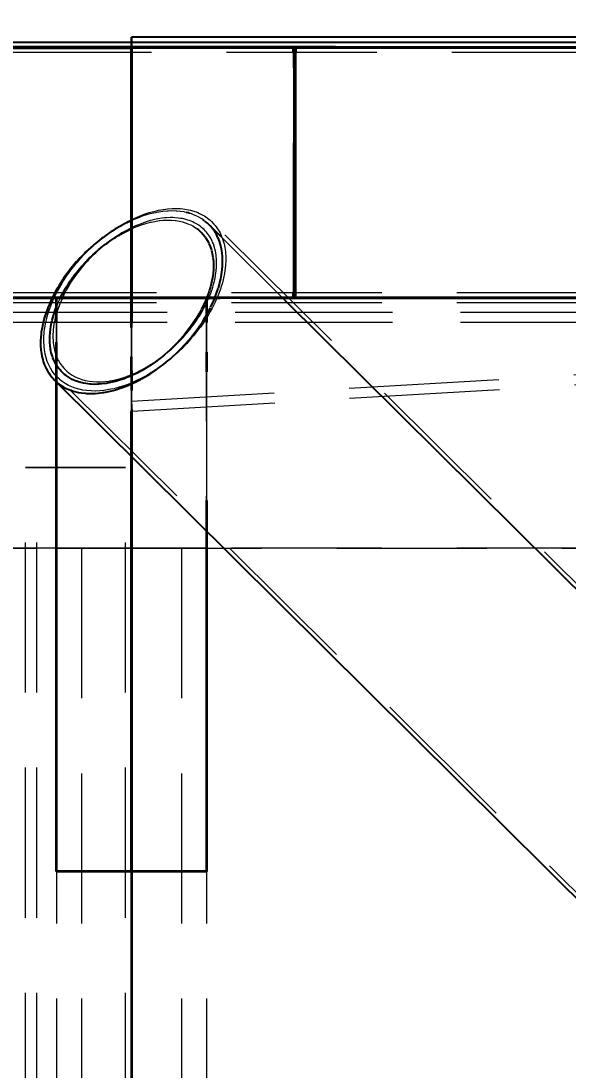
# Model space of a CAD drawing. Header units: millimetres. Extents: x -86814 to -77113, y 29520 to 42516.
# Drawn here: x -81710 to -81164, y 33828 to 34876 of the extents above; entities that cross this region are included whole.
import ezdxf

# ---------------------------------------------------------------- set-up
doc = ezdxf.new("R2010")
doc.units = ezdxf.units.MM
doc.linetypes.add('HIDDEN_50', pattern=[225, 150, -75])
for name, color, linetype, lineweight in [('DIMENSIONS', 3, 'Continuous', 18), ('PLATE_HIDDEN', 8, 'HIDDEN_50', 18), ('PLATE_VISIBLE', 7, 'Continuous', 35), ('PROFILE_HIDDEN', 9, 'HIDDEN_50', 18), ('PROFILE_VISIBLE', 4, 'Continuous', 25)]:
    doc.layers.add(name, color=color, linetype=linetype, lineweight=lineweight)
doc.styles.add('OpenSansCondensed-Light', font='OpenSansCondensed-Light.ttf')
doc.dimstyles.new('DIM_1_50', dxfattribs={"dimscale": 50, "dimtxt": 2.5, "dimasz": 2.5, "dimexe": 1.5, "dimexo": 1.5, "dimgap": 1, "dimtad": 1, "dimdec": 0, "dimzin": 12, "dimdsep": 46, "dimtxsty": 'OpenSansCondensed-Light', "dimtsz": 0.00125, "dimcen": 2.5, "dimclrd": 3, "dimclre": 3, "dimclrt": 3, "dimazin": 3, "dimtfac": 0.5, "dimtmove": 2, "dimatfit": 3})

msp = doc.modelspace()

# ---------------------------------------------------------------- linework, layer by layer
at = {"layer": 'PLATE_HIDDEN'}
for p, q in [((-81600, 34850.8), (-83196, 34850.5)), ((-83195, 34850.5), (-81600, 34850.8)), ((-81600, 34026.3), (-81600, 34848.8)), ((-81600, 34845.3), (-81600, 31505)), ((-81600, 34845.3), (-81600, 31505)), ((-81600, 31505), (-81600, 34845.3)), ((-81600, 34845.3), (-81600, 31505)), ((-81600, 34495.8), (-81600, 34845.1)), ((-81600, 34495.8), (-81600, 34845.1)), ((-81600, 34495.8), (-81600, 34845.1)), ((-81600, 34579.8), (-81600, 34844.7)), ((-81600, 34844.7), (-81600, 34349.3)), ((-81600, 34844.7), (-81600, 34349.3)), ((-81600, 34349.3), (-81600, 34844.7)), ((-81600, 34349.3), (-81600, 34844.7)), ((-81600, 34349.3), (-81600, 34844.7)), ((-81600, 34844.7), (-81600, 34349.3)), ((-81600, 34844.6), (-81600, 34599.6)), ((-81600, 34599.6), (-81600, 34844.6)), ((-81600, 34844.6), (-81600, 34599.6)), ((-81600, 34844.6), (-81600, 34599.6)), ((-81600, 34843.9), (-81600, 34526.8)), ((-81438.3, 34844.6), (-81438.3, 34599.6)), ((-81438.3, 34844.6), (-81438.3, 34604.6)), ((-81438.3, 34604.6), (-81438.3, 34844.6)), ((-81438.3, 34844.6), (-81438.3, 34604.6)), ((-81436.3, 34844.6), (-81436.3, 34599.6)), ((-81399.6, 34850), (-79990, 34850)), ((-80003.9, 34850), (-81396.1, 34850)), ((-81395, 34850), (-79990, 34850)), ((-81395, 34850), (-80005, 34850)), ((-81395, 34850), (-80005, 34850)), ((-81395, 34850), (-80005, 34850)), ((-80005, 34850), (-81305, 34849.7)), ((-81305, 34849.7), (-80005, 34850)), ((-81305, 34849.7), (-80005, 34850)), ((-81305, 34849.7), (-80005, 34850)), ((-80075, 34849.6), (-81285.3, 34849.6)), ((-81285, 34849.6), (-80005, 34849.6)), ((-81285, 34849.6), (-80005, 34849.6)), ((-80005, 34849.6), (-81285, 34849.6)), ((-80005, 34849.6), (-81285, 34849.6)), ((-80005, 34849.6), (-81285, 34849.6)), ((-80005, 34849.6), (-81283.5, 34849.6)), ((-81283, 34849.6), (-80005, 34849.6)), ((-81281.7, 34849.6), (-80075, 34849.6)), ((-80075, 34849.6), (-81281.7, 34849.6)), ((-81281.7, 34849.6), (-80005, 34849.6)), ((-81281.2, 34849.6), (-80005, 34849.6)), ((-80005, 34849.6), (-81281.2, 34849.6)), ((-81279.9, 34849.6), (-80005, 34849.6)), ((-81278.9, 34849.6), (-80075, 34849.6)), ((-80075, 34849.6), (-81277.7, 34849.6)), ((-81276, 34849.6), (-80075, 34849.6)), ((-81600, 34604.6), (-81600, 34674.6)), ((-81600, 34604.6), (-81600, 34674.6)), ((-81600, 34599.6), (-83201.9, 34599.6)), ((-81600, 34599.6), (-83195, 34599.6)), ((-83195, 34599.6), (-80000, 34599.6)), ((-83195, 34599.6), (-80000, 34599.6)), ((-83113.3, 34599.6), (-81600, 34599.6)), ((-80000, 34599.6), (-82615.9, 34599.6)), ((-80075, 34599.6), (-82572.7, 34599.6)), ((-82485.6, 34599.6), (-80075, 34599.6)), ((-80000, 34599.6), (-82151.5, 34599.6)), ((-80075, 34599.6), (-82108.3, 34599.6)), ((-82021.2, 34599.6), (-80075, 34599.6)), ((-81681, 34599.6), (-81631.4, 34599.6)), ((-81646.9, 34599.6), (-81676.9, 34599.6)), ((-81676.5, 34599.6), (-81626.6, 34599.6)), ((-80075, 34599.6), (-81675.4, 34599.6)), ((-81675.4, 34599.6), (-81674.6, 34599.6)), ((-81675, 34599.6), (-81675, 34026.3)), ((-81600, 34599.6), (-81675, 34599.6)), ((-81674.6, 34599.6), (-80075, 34599.6)), ((-81672.8, 34599.6), (-81473.2, 34599.6)), ((-81664.7, 34599.6), (-81624.9, 34599.6)), ((-81624.9, 34599.6), (-81664.7, 34599.6)), ((-81508.5, 34599.6), (-81658.3, 34599.6)), ((-81645, 34599.6), (-81625, 34599.6)), ((-81644.9, 34599.6), (-81624.9, 34599.6)), ((-81611.6, 34599.6), (-81482.9, 34599.6)), ((-81600, 34599.6), (-80000, 34599.6)), ((-80000, 34599.6), (-81600, 34599.6)), ((-81600, 34599.6), (-81438.3, 34599.6)), ((-81436.3, 34599.6), (-81600, 34599.6)), ((-81600, 34599.6), (-81600, 34026.3)), ((-81600, 34026.3), (-81600, 34599.6)), ((-81600, 34599.6), (-81600, 34026.3)), ((-81525, 34599.6), (-81600, 34599.6)), ((-81487.2, 34599.6), (-81597, 34599.6)), ((-81596.7, 34599.6), (-81486.9, 34599.6)), ((-81519.1, 34599.6), (-81595.2, 34599.6)), ((-81595, 34599.6), (-81545.1, 34599.6)), ((-81595, 34599.6), (-81545.2, 34599.6)), ((-81545.2, 34599.6), (-81595, 34599.6)), ((-81527.8, 34599.6), (-81470, 34599.6)), ((-81525, 34026.3), (-81525, 34599.6)), ((-81515.3, 34599.6), (-81465.4, 34599.6)), ((-81465.4, 34599.6), (-81515.3, 34599.6)), ((-81515.2, 34599.6), (-81465.4, 34599.6)), ((-81511.4, 34599.6), (-81491.5, 34599.6)), ((-81500.1, 34599.6), (-81509.6, 34599.6)), ((-81481.1, 34599.6), (-81490.6, 34599.6)), ((-81438.3, 34599.6), (-80000, 34599.6)), ((-80000, 34599.6), (-81436.3, 34599.6)), ((-79990, 34585), (-83195, 34585)), ((-80110, 34585), (-81600, 34495.8)), ((-80110, 34585), (-81600, 34495.8)), ((-80110, 34585), (-81600, 34495.8)), ((-81675, 34555.2), (-81675, 34574.9)), ((-81600, 34486), (-81600, 34574.9)), ((-81600, 34574.9), (-81600, 34486)), ((-81600, 34486), (-81600, 34574.9)), ((-81600, 34540.6), (-81600, 34570)), ((-81525, 34574.9), (-81525, 34545.3)), ((-81600, 34471.9), (-81600, 34521)), ((-81525, 34525.5), (-81525, 34397)), ((-81600, 34507), (-81600, 34487.1)), ((-83195, 34349.3), (-80000, 34349.3)), ((-80000, 34349.3), (-83195, 34349.3)), ((-81600, 34349.3), (-81600, 31505)), ((-81600, 31505), (-81600, 34349.3)), ((-80000, 34349.3), (-81600, 34349.3)), ((-81600, 31505), (-81600, 34349.3)), ((-81675, 34026.3), (-81600, 34026.3)), ((-81600, 34026.3), (-81525, 34026.3))]:
    msp.add_line(p, q, dxfattribs=at)
at = {"layer": 'PLATE_VISIBLE'}
for p, q in [((-83286.7, 34849.6), (-81675, 34849.6)), ((-83200, 34849.6), (-80000, 34849.6)), ((-80845, 34849.6), (-83200, 34849.6)), ((-81600, 34849.6), (-83200, 34849.6)), ((-80000, 34849.6), (-83200, 34849.6)), ((-81675, 34849.6), (-83113.3, 34849.6)), ((-81438.3, 34849.6), (-82615.9, 34849.6)), ((-80075, 34849.6), (-82572.7, 34849.6)), ((-82485.6, 34849.6), (-80075, 34849.6)), ((-81438.3, 34849.6), (-82151.5, 34849.6)), ((-80075, 34849.6), (-82108.3, 34849.6)), ((-82021.2, 34849.6), (-80075, 34849.6)), ((-81285, 34849.6), (-81925, 34849.6)), ((-81923.9, 34849.6), (-81276, 34849.6)), ((-81285.3, 34849.6), (-81922.8, 34849.6)), ((-81922, 34849.6), (-81283, 34849.6)), ((-81919.7, 34849.6), (-81675, 34849.6)), ((-81675, 34849.6), (-81918.8, 34849.6)), ((-81918.3, 34849.6), (-81278.9, 34849.6)), ((-81917.4, 34849.6), (-81279.9, 34849.6)), ((-81277.7, 34849.6), (-81916.4, 34849.6)), ((-81915, 34849.6), (-81285, 34849.6)), ((-81915, 34849.6), (-81285, 34849.6)), ((-81285, 34849.6), (-81915, 34849.6)), ((-81915, 34849.6), (-81600, 34849.6)), ((-81285, 34849.6), (-81915, 34849.6)), ((-81915, 34849.6), (-81600, 34849.6)), ((-81815, 34849.3), (-81600, 34849.3)), ((-81600, 34849.3), (-81815, 34849.3)), ((-81805, 34850), (-81395, 34850)), ((-81805, 34850), (-81600, 34850)), ((-81600, 34850), (-81805, 34850)), ((-81715, 34850.3), (-81600, 34850.3)), ((-81715, 34850.3), (-81600, 34850.3)), ((-81675, 34849.6), (-81281.2, 34849.6)), ((-81281.2, 34849.6), (-81675, 34849.6)), ((-81525, 34849.6), (-81675, 34849.6)), ((-81675, 34849.6), (-81525, 34849.6)), ((-81675, 34849.6), (-80000, 34849.6)), ((-80000, 34849.6), (-81675, 34849.6)), ((-81675, 34849.6), (-81525, 34849.6)), ((-81525, 34849.6), (-81675, 34849.6)), ((-81600, 34850.3), (-81600, 34845.3)), ((-81600, 34850.3), (-81600, 34845.3)), ((-81600, 34845.3), (-81600, 34850.3)), ((-81600, 34850.3), (-81600, 34845.3)), ((-81600, 34845.1), (-81600, 34850)), ((-81600, 34850), (-81395, 34850)), ((-81600, 34845.1), (-81600, 34850)), ((-81600, 34850), (-81395, 34850)), ((-81600, 34845.1), (-81600, 34850)), ((-81600, 34850), (-81395, 34850)), ((-81396.1, 34850), (-81600, 34850)), ((-81600, 34850), (-81544, 34850)), ((-81305, 34849.7), (-81600, 34849.6)), ((-81600, 34849.6), (-81305, 34849.7)), ((-81600, 34849.6), (-81305, 34849.7)), ((-81600, 34849.6), (-81305, 34849.7)), ((-81600, 34844.7), (-81600, 34849.6)), ((-81600, 34849.6), (-81600, 34844.7)), ((-81438.3, 34849.6), (-81600, 34849.6)), ((-81600, 34849.6), (-81600, 34844.6)), ((-81600, 34844.6), (-81600, 34849.6)), ((-81600, 34849.6), (-81436.3, 34849.6)), ((-81600, 34849.6), (-81600, 34844.6)), ((-81600, 34849.6), (-81600, 34844.7)), ((-81600, 34844.7), (-81600, 34849.6)), ((-81600, 34849.6), (-81600, 34844.6)), ((-81600, 34844.7), (-81600, 34849.6)), ((-81600, 34844.7), (-81600, 34849.6)), ((-81600, 34849.6), (-81600, 34844.7)), ((-81436.3, 34849.6), (-81600, 34849.6)), ((-81600, 34849.6), (-81600, 34599.6)), ((-81600, 34599.6), (-81600, 34849.6)), ((-81600, 34849.6), (-81600, 34848.8)), ((-81600, 34849.6), (-81438.3, 34849.6)), ((-81600, 34674.6), (-81600, 34849.6)), ((-81600, 34674.6), (-81600, 34849.6)), ((-81600, 34848.8), (-81600, 34843.9)), ((-81544, 34850), (-81399.6, 34850)), ((-81525, 34849.6), (-81281.7, 34849.6)), ((-81281.7, 34849.6), (-81525, 34849.6)), ((-81525, 34849.6), (-80075, 34849.6)), ((-80075, 34849.6), (-81525, 34849.6)), ((-81283.5, 34849.6), (-81438.3, 34849.6)), ((-81438.3, 34849.6), (-81438.3, 34844.6)), ((-80000, 34849.6), (-81438.3, 34849.6)), ((-81438.3, 34849.6), (-81438.3, 34844.6)), ((-81438.3, 34849.6), (-80000, 34849.6)), ((-81438.3, 34844.6), (-81438.3, 34849.6)), ((-80000, 34849.6), (-81438.3, 34849.6)), ((-81438.3, 34849.6), (-81438.3, 34844.6)), ((-81436.3, 34849.6), (-81436.3, 34844.6)), ((-81436.3, 34849.6), (-81281.7, 34849.6)), ((-81436.3, 34599.6), (-81436.3, 34849.6)), ((-80000, 34849.6), (-81436.3, 34849.6)), ((-83286.7, 34599.6), (-81644.9, 34599.6)), ((-83200, 34599.6), (-81645, 34599.6)), ((-81664.7, 34599.6), (-83113.3, 34599.6)), ((-82659.4, 34599.6), (-81676.5, 34599.6)), ((-82615.9, 34599.6), (-81672.8, 34599.6)), ((-81658.3, 34599.6), (-82572.3, 34599.6)), ((-82151.5, 34599.6), (-81681, 34599.6)), ((-82108.3, 34599.6), (-81664.7, 34599.6)), ((-81676.9, 34599.6), (-82021.2, 34599.6)), ((-81674.6, 34599.6), (-81675.4, 34599.6)), ((-81675.4, 34599.6), (-81511.4, 34599.6)), ((-81675, 34574.9), (-81675, 34599.6)), ((-81675, 34599.6), (-81600, 34599.6)), ((-80075, 34599.6), (-81674.6, 34599.6)), ((-81597, 34599.6), (-81646.9, 34599.6)), ((-81631.4, 34599.6), (-81611.6, 34599.6)), ((-81626.6, 34599.6), (-81596.7, 34599.6)), ((-81625, 34599.6), (-81600, 34599.6)), ((-81624.9, 34599.6), (-81595, 34599.6)), ((-81600, 34599.6), (-81624.9, 34599.6)), ((-81624.9, 34599.6), (-81600, 34599.6)), ((-81600, 34599.6), (-81600, 34604.6)), ((-81600, 34599.6), (-81600, 34604.6)), ((-81600, 34599.6), (-81527.8, 34599.6)), ((-81600, 34574.9), (-81600, 34599.6)), ((-81600, 34599.6), (-81600, 34574.9)), ((-81600, 34574.9), (-81600, 34599.6)), ((-81600, 34599.6), (-81525, 34599.6)), ((-81595.2, 34599.6), (-81600, 34599.6)), ((-81600, 34599.6), (-81595, 34599.6)), ((-81595, 34599.6), (-81600, 34599.6)), ((-81545.2, 34599.6), (-81515.3, 34599.6)), ((-81515.3, 34599.6), (-81545.2, 34599.6)), ((-81545.1, 34599.6), (-81515.2, 34599.6)), ((-81525, 34599.6), (-81525, 34574.9)), ((-81509.6, 34599.6), (-81519.1, 34599.6)), ((-80229.8, 34599.6), (-81508.5, 34599.6)), ((-81490.6, 34599.6), (-81500.1, 34599.6)), ((-81491.5, 34599.6), (-80075, 34599.6)), ((-80229.7, 34599.6), (-81487.2, 34599.6)), ((-81486.9, 34599.6), (-80229.7, 34599.6)), ((-81482.9, 34599.6), (-81438.3, 34599.6)), ((-81438.3, 34599.6), (-81481.1, 34599.6)), ((-81473.2, 34599.6), (-81438.3, 34599.6)), ((-81470, 34599.6), (-81436.3, 34599.6)), ((-81465.4, 34599.6), (-80219.5, 34599.6)), ((-81465.4, 34599.6), (-80219.5, 34599.6)), ((-80219.5, 34599.6), (-81465.4, 34599.6)), ((-81438.3, 34604.6), (-81438.3, 34599.6)), ((-81438.3, 34599.6), (-81438.3, 34604.6)), ((-81438.3, 34604.6), (-81438.3, 34599.6)), ((-81438.3, 34599.6), (-80194.8, 34599.6)), ((-80194.8, 34599.6), (-81438.3, 34599.6)), ((-81438.3, 34599.6), (-80194.8, 34599.6)), ((-81436.3, 34599.6), (-80000, 34599.6)), ((-81600, 34570), (-81600, 34579.8)), ((-81675, 34026.3), (-81675, 34555.2)), ((-81600, 34521), (-81600, 34540.6)), ((-81525, 34545.3), (-81525, 34525.5)), ((-81600, 34526.8), (-81600, 34507)), ((-81600, 34487.1), (-81600, 34026.3)), ((-81600, 34026.3), (-81600, 34486)), ((-81600, 34486), (-81600, 34026.3)), ((-81600, 34026.3), (-81600, 34486)), ((-81600, 34349.3), (-81600, 34471.9)), ((-81525, 34397), (-81525, 34026.3)), ((-81600, 34349.3), (-81600, 31500)), ((-81600, 34026.3), (-81675, 34026.3)), ((-81525, 34026.3), (-81600, 34026.3))]:
    msp.add_line(p, q, dxfattribs=at)
at = {"layer": 'PROFILE_HIDDEN'}
for p, q in [((-80005, 34844.6), (-83195, 34844.6)), ((-80005, 34844.6), (-83195, 34844.6)), ((-80005, 34844.6), (-83195, 34844.6)), ((-80005, 34844.6), (-83195, 34844.6)), ((-80005, 34850), (-81396.3, 34850)), ((-80005, 34850), (-81396.3, 34850)), ((-80005, 34850), (-81396.3, 34850)), ((-80005, 34850), (-81396.3, 34850)), ((-80005, 34850), (-81396.3, 34850)), ((-80005, 34850), (-81396.3, 34850)), ((-80005, 34850), (-81396.3, 34850)), ((-80005, 34850), (-81396.3, 34850)), ((-81587.3, 34683.1), (-81584.3, 34684.1)), ((-81584.3, 34684.1), (-81582.5, 34684.7)), ((-81581.5, 34683.4), (-81582.6, 34683.1)), ((-81582.5, 34684.7), (-81577.8, 34686)), ((-81577.9, 34684.3), (-81581.5, 34683.4)), ((-81573.2, 34685.2), (-81577.9, 34684.3)), ((-81577.8, 34686), (-81575, 34686.6)), ((-81575, 34686.6), (-81573.1, 34687.1)), ((-81572.3, 34685.3), (-81573.2, 34685.2)), ((-81573.1, 34687.1), (-81568.5, 34687.9)), ((-81568.7, 34685.8), (-81572.3, 34685.3)), ((-81564.2, 34686.2), (-81568.7, 34685.8)), ((-81568.5, 34687.9), (-81565.9, 34688.2)), ((-81565.9, 34688.2), (-81564, 34688.5)), ((-81563.4, 34686.3), (-81564.2, 34686.2)), ((-81564, 34688.5), (-81559.6, 34688.8)), ((-81559.9, 34686.4), (-81563.4, 34686.3)), ((-81555.6, 34686.3), (-81559.9, 34686.4)), ((-81559.6, 34688.8), (-81557.1, 34688.8)), ((-81557.1, 34688.8), (-81555.2, 34688.9)), ((-81554.9, 34686.2), (-81555.6, 34686.3)), ((-81555.2, 34688.9), (-81551, 34688.7)), ((-81551.5, 34686), (-81554.9, 34686.2)), ((-81547.5, 34685.4), (-81551.5, 34686)), ((-81551, 34688.7), (-81548.8, 34688.5)), ((-81548.8, 34688.5), (-81546.9, 34688.3)), ((-81546.9, 34685.2), (-81547.5, 34685.4)), ((-81546.9, 34688.3), (-81543, 34687.6)), ((-81545.3, 34684.9), (-81546.9, 34685.2)), ((-81543, 34687.6), (-81541, 34687.1)), ((-81540, 34683.4), (-81541.8, 34683.9)), ((-81541, 34687.1), (-81539.2, 34686.6)), ((-81539.5, 34683.2), (-81540, 34683.4)), ((-81536.4, 34682), (-81539.5, 34683.2)), ((-81539.2, 34686.6), (-81535.6, 34685.4)), ((-81535.6, 34685.4), (-81533.8, 34684.7)), ((-81533.8, 34684.7), (-81532.1, 34684)), ((-81532.1, 34684), (-81528.8, 34682.3)), ((-81611.2, 34671.8), (-81606.4, 34674.5)), ((-81606.4, 34674.5), (-81603.3, 34676.1)), ((-81603.3, 34676.1), (-81601.7, 34677)), ((-81601.7, 34677), (-81596.9, 34679.3)), ((-81596.9, 34678.2), (-81598.7, 34677.4)), ((-81596.9, 34679.3), (-81593.8, 34680.6)), ((-81592.1, 34680), (-81596.9, 34678.2)), ((-81593.8, 34680.6), (-81592.1, 34681.3)), ((-81591.5, 34673.3), (-81593.2, 34672.6)), ((-81592.1, 34681.3), (-81587.3, 34683.1)), ((-81591, 34680.4), (-81592.1, 34680)), ((-81587, 34674.9), (-81591.5, 34673.3)), ((-81587.3, 34681.7), (-81591, 34680.4)), ((-81590.2, 34672.5), (-81589.2, 34672.8)), ((-81589.2, 34672.8), (-81585.7, 34673.9)), ((-81582.6, 34683.1), (-81587.3, 34681.7)), ((-81584.3, 34675.8), (-81587, 34674.9)), ((-81585.7, 34673.9), (-81581.2, 34675.1)), ((-81582.5, 34676.4), (-81584.3, 34675.8)), ((-81578.1, 34677.5), (-81582.5, 34676.4)), ((-81581.2, 34675.1), (-81580.3, 34675.2)), ((-81580.3, 34675.2), (-81576.8, 34676)), ((-81575.4, 34678.1), (-81578.1, 34677.5)), ((-81576.8, 34676), (-81572.5, 34676.7)), ((-81573.7, 34678.5), (-81575.4, 34678.1)), ((-81569.3, 34679.1), (-81573.7, 34678.5)), ((-81572.5, 34676.7), (-81571.7, 34676.7)), ((-81571.7, 34676.7), (-81568.3, 34677.1)), ((-81566.9, 34679.4), (-81569.3, 34679.1)), ((-81568.3, 34677.1), (-81564.1, 34677.2)), ((-81565.1, 34679.6), (-81566.9, 34679.4)), ((-81561, 34679.7), (-81565.1, 34679.6)), ((-81564.1, 34677.2), (-81563.4, 34677.2)), ((-81563.4, 34677.2), (-81560.1, 34677.2)), ((-81558.7, 34679.7), (-81561, 34679.7)), ((-81560.1, 34677.2), (-81556.2, 34676.8)), ((-81556.9, 34679.6), (-81558.7, 34679.7)), ((-81553, 34679.3), (-81556.9, 34679.6)), ((-81556.2, 34676.8), (-81555.6, 34676.7)), ((-81555.6, 34676.7), (-81552.4, 34676.2)), ((-81551, 34679), (-81553, 34679.3)), ((-81552.4, 34676.2), (-81548.8, 34675.4)), ((-81549.2, 34678.7), (-81551, 34679)), ((-81545.6, 34677.9), (-81549.2, 34678.7)), ((-81548.8, 34675.4), (-81548.3, 34675.2)), ((-81548.3, 34675.2), (-81545.3, 34674.3)), ((-81543.8, 34677.3), (-81545.6, 34677.9)), ((-81545.3, 34674.3), (-81542, 34673)), ((-81542.1, 34676.8), (-81543.8, 34677.3)), ((-81538.8, 34675.4), (-81542.1, 34676.8)), ((-81541.6, 34672.8), (-81538.9, 34671.4)), ((-81537.3, 34674.6), (-81538.8, 34675.4)), ((-81535.7, 34673.9), (-81537.3, 34674.6)), ((-81533.1, 34680.4), (-81536.4, 34682)), ((-81532.8, 34672.1), (-81535.7, 34673.9)), ((-81529.9, 34678.6), (-81532.7, 34680.2)), ((-81528.4, 34677.6), (-81529.9, 34678.6)), ((-81528.8, 34682.3), (-81527.3, 34681.4)), ((-81527.3, 34681.4), (-81525.7, 34680.4)), ((-81525.7, 34680.4), (-81522.8, 34678.3)), ((-81522.8, 34678.3), (-81521.5, 34677.1)), ((-81521.5, 34677.1), (-81520.1, 34675.9)), ((-81520.1, 34675.9), (-81517.7, 34673.3)), ((-79963.6, 33130), (-81520.1, 34675.9)), ((-81517.7, 34673.3), (-81516.6, 34672)), ((-81629.7, 34659), (-81625.2, 34662.5)), ((-81625.2, 34662.5), (-81622.1, 34664.7)), ((-81622.1, 34664.7), (-81620.6, 34665.8)), ((-81620.6, 34665.8), (-81615.9, 34668.9)), ((-81615.9, 34668.9), (-81612.8, 34670.8)), ((-81611.2, 34663.5), (-81614.2, 34661.6)), ((-81612.8, 34670.8), (-81611.2, 34671.8)), ((-81609.7, 34664.4), (-81611.2, 34663.5)), ((-81605.2, 34667), (-81609.7, 34664.4)), ((-81602.2, 34668.5), (-81605.2, 34667)), ((-81600.6, 34669.3), (-81602.2, 34668.5)), ((-81596.1, 34671.4), (-81600.6, 34669.3)), ((-81598.7, 34669.2), (-81598.2, 34669.4)), ((-81598.2, 34669.4), (-81594.7, 34670.8)), ((-81593.2, 34672.6), (-81596.1, 34671.4)), ((-81594.7, 34670.8), (-81590.2, 34672.5)), ((-81538.9, 34671.4), (-81536, 34669.6)), ((-81535.7, 34669.4), (-81534.5, 34668.5)), ((-81531.4, 34671.1), (-81532.8, 34672.1)), ((-81530.1, 34670), (-81531.4, 34671.1)), ((-81527.5, 34667.8), (-81530.1, 34670)), ((-81526.4, 34666.6), (-81527.5, 34667.8)), ((-81525.2, 34665.3), (-81526.4, 34666.6)), ((-81523.1, 34662.6), (-81525.2, 34665.3)), ((-81522.3, 34661.3), (-81523.1, 34662.6)), ((-81516.6, 34672), (-81515.4, 34670.5)), ((-81515.4, 34670.5), (-81513.4, 34667.5)), ((-81513.4, 34667.5), (-81512.6, 34666.1)), ((-81512.6, 34666.1), (-81511.6, 34664.4)), ((-81511.6, 34664.4), (-81510, 34661)), ((-81638.5, 34651.6), (-81634.1, 34655.4)), ((-81634.1, 34655.4), (-81631, 34657.9)), ((-81631, 34657.9), (-81629.7, 34659)), ((-81627.2, 34652.2), (-81628.4, 34651.2)), ((-81622.9, 34655.6), (-81627.2, 34652.2)), ((-81619.9, 34657.7), (-81622.9, 34655.6)), ((-81618.6, 34658.7), (-81619.9, 34657.7)), ((-81614.2, 34661.6), (-81618.6, 34658.7)), ((-81521.3, 34659.7), (-81522.3, 34661.3)), ((-81519.6, 34656.6), (-81521.3, 34659.7)), ((-81519, 34655.2), (-81519.6, 34656.6)), ((-81518.2, 34653.4), (-81519, 34655.2)), ((-81517.1, 34649.9), (-81518.2, 34653.4)), ((-81447.4, 34598), (-81511, 34661.2)), ((-81510, 34661), (-81509.4, 34659.4)), ((-81509.4, 34659.4), (-81508.7, 34657.4)), ((-81508.7, 34657.4), (-81507.6, 34653.7)), ((-81507.6, 34653.7), (-81507.3, 34652.1)), ((-81507.3, 34652.1), (-81506.8, 34649.8)), ((-81650.7, 34639.3), (-81647.8, 34642.4)), ((-81647.8, 34642.4), (-81646.8, 34643.5)), ((-81646.8, 34643.5), (-81642.7, 34647.6)), ((-81639.4, 34641.3), (-81643.2, 34637.4)), ((-81642.7, 34647.6), (-81639.7, 34650.4)), ((-81639.7, 34650.4), (-81638.5, 34651.6)), ((-81636.5, 34644), (-81639.4, 34641.3)), ((-81635.4, 34645.1), (-81636.5, 34644)), ((-81631.4, 34648.7), (-81635.4, 34645.1)), ((-81628.4, 34651.2), (-81631.4, 34648.7)), ((-81516.7, 34648.4), (-81517.1, 34649.9)), ((-81516.2, 34646.3), (-81516.7, 34648.4)), ((-81515.5, 34642.6), (-81516.2, 34646.3)), ((-81515.4, 34641), (-81515.5, 34642.6)), ((-81506.8, 34649.8), (-81506.2, 34645.8)), ((-81506.2, 34645.8), (-81506.1, 34644.1)), ((-81506.1, 34644.1), (-81505.9, 34641.6)), ((-81505.9, 34641.6), (-81505.8, 34637.4)), ((-81658.1, 34630.5), (-81655.4, 34633.8)), ((-81655.4, 34633.8), (-81654.5, 34634.9)), ((-81654.5, 34634.9), (-81650.7, 34639.3)), ((-81646.9, 34633.3), (-81650.4, 34629.1)), ((-81644.2, 34636.3), (-81646.9, 34633.3)), ((-81643.2, 34637.4), (-81644.2, 34636.3)), ((-81515.1, 34638.7), (-81515.4, 34641)), ((-81515, 34634.7), (-81515.1, 34638.7)), ((-81515.1, 34630.6), (-81515, 34633.1)), ((-81515, 34633.1), (-81515, 34634.7)), ((-81506, 34633), (-81506.5, 34628.5)), ((-81505.9, 34635.7), (-81506, 34633)), ((-81505.8, 34637.4), (-81505.9, 34635.7)), ((-81667.9, 34616.6), (-81664.9, 34621.3)), ((-81664.9, 34621.3), (-81662.3, 34624.9)), ((-81662.3, 34624.9), (-81661.6, 34625.9)), ((-81661.6, 34625.9), (-81658.1, 34630.5)), ((-81656.9, 34620.5), (-81657.6, 34619.5)), ((-81653.7, 34624.9), (-81656.9, 34620.5)), ((-81651.2, 34628.1), (-81653.7, 34624.9)), ((-81650.4, 34629.1), (-81651.2, 34628.1)), ((-81516.9, 34617.6), (-81516, 34622)), ((-81516, 34622), (-81515.7, 34624.7)), ((-81515.7, 34624.7), (-81515.4, 34626.3)), ((-81515.4, 34626.3), (-81515.1, 34630.6)), ((-81507.2, 34623.9), (-81508.1, 34619.3)), ((-81506.7, 34626.8), (-81507.2, 34623.9)), ((-81506.5, 34628.5), (-81506.7, 34626.8)), ((-81673.5, 34607.1), (-81670.8, 34611.9)), ((-81670.8, 34611.9), (-81668.6, 34615.6)), ((-81668.6, 34615.6), (-81667.9, 34616.6)), ((-81663.3, 34610.7), (-81665.3, 34607.1)), ((-81662.7, 34611.7), (-81663.3, 34610.7)), ((-81659.9, 34616.1), (-81662.7, 34611.7)), ((-81657.6, 34619.5), (-81659.9, 34616.1)), ((-81519.3, 34608.7), (-81518, 34613.2)), ((-81518, 34613.2), (-81517.3, 34616.1)), ((-81517.3, 34616.1), (-81516.9, 34617.6)), ((-81510.7, 34609.8), (-81511.3, 34608.2)), ((-81509.3, 34614.6), (-81510.7, 34609.8)), ((-81508.5, 34617.6), (-81509.3, 34614.6)), ((-81508.1, 34619.3), (-81508.5, 34617.6)), ((-80000, 34604.6), (-83195, 34604.6)), ((-80000, 34604.6), (-83195, 34604.6)), ((-80000, 34604.6), (-83195, 34604.6)), ((-80000, 34604.6), (-83195, 34604.6)), ((-81678.2, 34597.5), (-81676, 34602.3)), ((-81676, 34602.3), (-81674, 34606.2)), ((-81674, 34606.2), (-81673.5, 34607.1)), ((-81668.1, 34601.7), (-81669.8, 34598)), ((-81667.7, 34602.6), (-81668.1, 34601.7)), ((-81665.3, 34607.1), (-81667.7, 34602.6)), ((-81523.4, 34598.1), (-81522.7, 34599.6)), ((-81522.7, 34599.6), (-81520.9, 34604.1)), ((-81520.9, 34604.1), (-81519.9, 34607.1)), ((-81519.9, 34607.1), (-81519.3, 34608.7)), ((-81514.3, 34600.2), (-81515, 34598.7)), ((-81512.4, 34605), (-81514.3, 34600.2)), ((-81511.3, 34608.2), (-81512.4, 34605)), ((-80000, 34594.6), (-83195, 34594.6)), ((-80000, 34594.6), (-83195, 34594.6)), ((-80000, 34594.6), (-83195, 34594.6)), ((-80000, 34594.6), (-83195, 34594.6)), ((-81682.1, 34587.9), (-81680.3, 34592.7)), ((-81680.3, 34592.7), (-81678.6, 34596.6)), ((-81678.6, 34596.6), (-81678.2, 34597.5)), ((-81673.5, 34588.9), (-81674.9, 34584.4)), ((-81674, 34593.3), (-81673, 34595.6)), ((-81672.1, 34592.7), (-81673.5, 34588.9)), ((-81673, 34595.6), (-81672.1, 34597.5)), ((-81672.1, 34597.5), (-81671.5, 34598.8)), ((-81671.8, 34593.5), (-81672.1, 34592.7)), ((-81669.8, 34598), (-81671.8, 34593.5)), ((-81529.6, 34585.9), (-81527.8, 34589.1)), ((-81527.8, 34589.1), (-81527.1, 34590.4)), ((-81527.1, 34590.4), (-81524.8, 34595)), ((-81524.8, 34595), (-81523.4, 34598.1)), ((-81519.6, 34589.1), (-81521.4, 34585.8)), ((-81518.8, 34590.6), (-81519.6, 34589.1)), ((-81516.4, 34595.4), (-81518.8, 34590.6)), ((-81515, 34598.7), (-81516.4, 34595.4)), ((-79996.5, 34585), (-83201.5, 34585)), ((-79989.4, 34585), (-83194.4, 34585)), ((-81685.1, 34577.7), (-81684.9, 34578.4)), ((-81684.9, 34578.4), (-81683.6, 34583.1)), ((-81683.6, 34583.1), (-81682.3, 34587.1)), ((-81682.3, 34587.1), (-81682.1, 34587.9)), ((-81676.2, 34579.9), (-81677.1, 34575.5)), ((-81675.1, 34583.7), (-81676.2, 34579.9)), ((-81674.9, 34584.4), (-81675.1, 34583.7)), ((-80110, 34585), (-81600, 34495.8)), ((-80110, 34585), (-81600, 34495.8)), ((-80110, 34585), (-81600, 34495.8)), ((-80110, 34585), (-81600, 34495.8)), ((-80110, 34585), (-81600, 34495.8)), ((-80110, 34585), (-81600, 34495.8)), ((-81535.1, 34577), (-81533.1, 34580.2)), ((-81533.1, 34580.2), (-81532.2, 34581.4)), ((-81532.2, 34581.4), (-81529.6, 34585.9)), ((-81525, 34579.7), (-81527.2, 34576.3)), ((-81524.2, 34581), (-81525, 34579.7)), ((-81521.4, 34585.8), (-81524.2, 34581)), ((-79996.5, 34575), (-83201.5, 34575)), ((-79989.4, 34575), (-83194.4, 34575)), ((-81687.4, 34564.6), (-81686.9, 34568.5)), ((-81686.9, 34568.5), (-81686.8, 34569.1)), ((-81686.8, 34569.1), (-81686, 34573.7)), ((-81686, 34573.7), (-81685.1, 34577.7)), ((-81677.9, 34571.1), (-81678.4, 34566.9)), ((-81677.3, 34574.9), (-81677.9, 34571.1)), ((-81677.1, 34575.5), (-81677.3, 34574.9)), ((-80109.4, 34575), (-81599.4, 34485.8)), ((-80109.4, 34575), (-81599.4, 34485.8)), ((-80109.4, 34575), (-81599.4, 34485.8)), ((-80109.4, 34575), (-81599.4, 34485.8)), ((-80109.4, 34575), (-81599.4, 34485.8)), ((-80109.4, 34575), (-81599.4, 34485.8)), ((-81544.9, 34564.1), (-81541.5, 34568.3)), ((-81541.5, 34568.3), (-81539.1, 34571.5)), ((-81539.1, 34571.5), (-81538.2, 34572.6)), ((-81538.2, 34572.6), (-81535.1, 34577)), ((-81531.2, 34570.4), (-81533.7, 34567.1)), ((-81530.3, 34571.7), (-81531.2, 34570.4)), ((-81527.2, 34576.3), (-81530.3, 34571.7)), ((-81687.7, 34560.1), (-81687.4, 34564.6)), ((-81687.7, 34559.6), (-81687.7, 34560.1)), ((-81687.7, 34555.8), (-81687.7, 34559.6)), ((-81678.4, 34566.3), (-81678.6, 34562.7)), ((-81678.6, 34562.7), (-81678.6, 34558.6)), ((-81678.5, 34558.2), (-81678.3, 34554.7)), ((-81678.4, 34566.9), (-81678.4, 34566.3)), ((-81552.3, 34556), (-81548.5, 34560)), ((-81548.5, 34560), (-81545.8, 34563.1)), ((-81545.8, 34563.1), (-81544.9, 34564.1)), ((-81541, 34558.2), (-81544.8, 34553.9)), ((-81538.2, 34561.5), (-81541, 34558.2)), ((-81537.3, 34562.6), (-81538.2, 34561.5)), ((-81533.7, 34567.1), (-81537.3, 34562.6)), ((-81687.5, 34551.6), (-81687.7, 34555.8)), ((-81687.1, 34547.5), (-81687.5, 34551.2)), ((-81686.4, 34543.5), (-81687.1, 34547.5)), ((-81678.3, 34554.7), (-81677.8, 34550.8)), ((-81677.7, 34550.5), (-81677, 34547.2)), ((-81677, 34547.2), (-81676, 34543.6)), ((-81564.3, 34544.8), (-81561, 34547.6)), ((-81561, 34547.6), (-81560.2, 34548.4)), ((-81560.2, 34548.4), (-81556.2, 34552.1)), ((-81556.2, 34552.1), (-81553.2, 34555.1)), ((-81553.2, 34555.1), (-81552.3, 34556)), ((-81548.8, 34549.7), (-81553, 34545.7)), ((-81545.8, 34552.9), (-81548.8, 34549.7)), ((-81544.8, 34553.9), (-81545.8, 34552.9)), ((-81685.4, 34539.7), (-81686.3, 34543.2)), ((-81684.2, 34536.1), (-81685.4, 34539.7)), ((-81675.9, 34543.4), (-81674.7, 34540.3)), ((-81674.7, 34540.3), (-81673.2, 34537.1)), ((-81673.1, 34537), (-81671.4, 34534.1)), ((-81577.2, 34535.1), (-81572.8, 34538.2)), ((-81572.8, 34538.2), (-81569.3, 34540.8)), ((-81569.3, 34540.8), (-81568.5, 34541.4)), ((-81568.5, 34541.4), (-81564.3, 34544.8)), ((-81562.5, 34537.4), (-81566.1, 34534.5)), ((-81561.6, 34538.1), (-81562.5, 34537.4)), ((-81557.3, 34541.8), (-81561.6, 34538.1)), ((-81553.9, 34544.9), (-81557.3, 34541.8)), ((-81553, 34545.7), (-81553.9, 34544.9)), ((-81682.8, 34532.6), (-81684.2, 34535.9)), ((-81681.1, 34529.3), (-81682.8, 34532.6)), ((-81679.2, 34526.2), (-81681, 34529.2)), ((-81677.1, 34523.3), (-81679.2, 34526.2)), ((-81671.4, 34534.1), (-81669.4, 34531.3)), ((-81669.4, 34531.3), (-81667.2, 34528.8)), ((-81667.2, 34528.8), (-81664.8, 34526.4)), ((-81664.8, 34526.4), (-81662.2, 34524.2)), ((-81595.2, 34524.9), (-81590.7, 34527.2)), ((-81590.7, 34527.2), (-81586.9, 34529.2)), ((-81586.9, 34529.2), (-81586.1, 34529.6)), ((-81586.1, 34529.6), (-81581.7, 34532.3)), ((-81581.7, 34532.3), (-81578, 34534.6)), ((-81575.3, 34527.9), (-81580, 34524.9)), ((-81578, 34534.6), (-81577.2, 34535.1)), ((-81571.5, 34530.6), (-81575.3, 34527.9)), ((-81570.7, 34531.1), (-81571.5, 34530.6)), ((-81566.1, 34534.5), (-81570.7, 34531.1)), ((-81674.7, 34520.7), (-81677, 34523.3)), ((-81672.1, 34518.2), (-81674.7, 34520.7)), ((-80118.2, 32974.7), (-81674.7, 34520.7)), ((-81669.3, 34515.9), (-81672.1, 34518.1)), ((-81666.3, 34513.9), (-81669.3, 34515.9)), ((-81662.2, 34524.2), (-81659.3, 34522.3)), ((-81659.3, 34522.3), (-81656.3, 34520.6)), ((-81656.3, 34520.6), (-81653.2, 34519.2)), ((-81653.1, 34519.2), (-81649.7, 34518)), ((-81649.7, 34518), (-81646.3, 34517)), ((-81646.2, 34517), (-81642.5, 34516.3)), ((-81642.5, 34516.3), (-81638.8, 34515.8)), ((-81638.6, 34515.8), (-81634.7, 34515.6)), ((-81634.7, 34515.6), (-81630.9, 34515.6)), ((-81630.6, 34515.6), (-81626.4, 34515.9)), ((-81626.4, 34515.9), (-81622.5, 34516.4)), ((-81622.1, 34516.5), (-81617.7, 34517.3)), ((-81617.7, 34517.3), (-81613.8, 34518.2)), ((-81613.3, 34518.3), (-81608.8, 34519.6)), ((-81608.8, 34519.6), (-81604.9, 34521)), ((-81604.9, 34521), (-81604.3, 34521.2)), ((-81604.3, 34521.2), (-81599.8, 34522.9)), ((-81599.8, 34522.9), (-81595.9, 34524.7)), ((-81594.3, 34517.2), (-81599.1, 34515)), ((-81595.9, 34524.7), (-81595.2, 34524.9)), ((-81590.2, 34519.2), (-81594.3, 34517.2)), ((-81589.5, 34519.5), (-81590.2, 34519.2)), ((-81584.7, 34522.1), (-81589.5, 34519.5)), ((-81580.8, 34524.5), (-81584.7, 34522.1)), ((-81580, 34524.9), (-81580.8, 34524.5)), ((-81663.1, 34512.1), (-81666.3, 34513.9)), ((-81659.8, 34510.6), (-81663.1, 34512.1)), ((-81656.2, 34509.2), (-81659.8, 34510.6)), ((-81652.6, 34508.2), (-81656.2, 34509.2)), ((-81648.6, 34507.4), (-81652.5, 34508.2)), ((-81644.8, 34506.8), (-81648.6, 34507.4)), ((-81640.5, 34506.5), (-81644.6, 34506.8)), ((-81636.5, 34506.4), (-81640.5, 34506.5)), ((-81631.8, 34506.6), (-81636.2, 34506.4)), ((-81627.7, 34507), (-81631.8, 34506.6)), ((-81622.8, 34507.8), (-81627.3, 34507.1)), ((-81618.6, 34508.6), (-81622.8, 34507.8)), ((-81613.4, 34509.9), (-81618.1, 34508.7)), ((-81609.2, 34511.2), (-81613.4, 34509.9)), ((-81608.7, 34511.4), (-81609.2, 34511.2)), ((-81603.9, 34513.1), (-81608.7, 34511.4)), ((-81599.8, 34514.7), (-81603.9, 34513.1)), ((-81599.1, 34515), (-81599.8, 34514.7)), ((-81599.4, 34485.8), (-81600, 34495.8)), ((-81600, 34495.8), (-81599.4, 34485.8)), ((-81599.4, 34485.8), (-81600, 34495.8)), ((-81600, 34495.8), (-81599.4, 34485.8)), ((-81599.4, 34485.8), (-81600, 34495.8)), ((-81600, 34495.8), (-81599.4, 34485.8)), ((-81694.7, 34430), (-81706, 34430)), ((-81706, 34430), (-81606, 34430)), ((-81706, 31505), (-81706, 34430)), ((-81706, 31505), (-81706, 34430)), ((-81606, 34430), (-81694.7, 34430)), ((-81694.7, 31505), (-81694.7, 34430)), ((-81694.7, 31505), (-81694.7, 34430)), ((-81606, 31505), (-81606, 34430)), ((-81606, 31505), (-81606, 34430)), ((-81675, 34349.3), (-81525, 34349.3)), ((-81525, 34349.3), (-81675, 34349.3)), ((-81675, 34349.3), (-81675, 31505)), ((-81675, 34349.3), (-81675, 31505)), ((-81550, 34349.3), (-81650, 34349.3)), ((-81650, 34349.3), (-81550, 34349.3)), ((-81650, 34349.3), (-81650, 31505)), ((-81650, 34349.3), (-81650, 31505)), ((-81550, 34349.3), (-81550, 31505)), ((-81550, 34349.3), (-81550, 31505)), ((-81525, 34349.3), (-81525, 31505)), ((-81525, 34349.3), (-81525, 31505))]:
    msp.add_line(p, q, dxfattribs=at)
at = {"layer": 'PROFILE_VISIBLE'}
for p, q in [((-80000, 34854.6), (-83200, 34854.6)), ((-80000, 34854.6), (-83200, 34854.6)), ((-80000, 34854.6), (-83200, 34854.6)), ((-80000, 34854.6), (-83200, 34854.6)), ((-81600, 34860), (-81600, 34850)), ((-81600, 34850), (-81600, 34860)), ((-81600, 34860), (-81600, 34850)), ((-81600, 34850), (-81600, 34860)), ((-81600, 34860), (-81600, 34850)), ((-81600, 34850), (-81600, 34860)), ((-81600, 34860), (-81600, 34850)), ((-81600, 34850), (-81600, 34860)), ((-80000, 34860), (-81600, 34860)), ((-80000, 34860), (-81600, 34860)), ((-80000, 34860), (-81600, 34860)), ((-80000, 34860), (-81600, 34860)), ((-80000, 34860), (-81600, 34860)), ((-80000, 34860), (-81600, 34860)), ((-80000, 34860), (-81600, 34860)), ((-80000, 34860), (-81600, 34860)), ((-81396.3, 34850), (-81600, 34850)), ((-81396.3, 34850), (-81600, 34850)), ((-81396.3, 34850), (-81600, 34850)), ((-81396.3, 34850), (-81600, 34850)), ((-81396.3, 34850), (-81600, 34850)), ((-81396.3, 34850), (-81600, 34850)), ((-81396.3, 34850), (-81600, 34850)), ((-81396.3, 34850), (-81600, 34850)), ((-81543.6, 34684.5), (-81545.3, 34684.9)), ((-81541.8, 34683.9), (-81543.6, 34684.5)), ((-81606.5, 34673.7), (-81610, 34671.8)), ((-81601.7, 34676), (-81606.5, 34673.7)), ((-81600.5, 34676.6), (-81601.7, 34676)), ((-81598.7, 34677.4), (-81600.5, 34676.6)), ((-81527, 34676.6), (-81528.4, 34677.6)), ((-81524.2, 34674.3), (-81526.7, 34676.3)), ((-81521.7, 34671.7), (-81524.2, 34674.3)), ((-81625.3, 34662.2), (-81628.5, 34659.9)), ((-81620.7, 34665.4), (-81625.3, 34662.2)), ((-81619.4, 34666.2), (-81620.7, 34665.4)), ((-81616, 34668.4), (-81619.4, 34666.2)), ((-81611.2, 34671.1), (-81616, 34668.4)), ((-81612.9, 34661.9), (-81608.4, 34664.5)), ((-81610, 34671.8), (-81611.2, 34671.1)), ((-81608.4, 34664.5), (-81607.2, 34665.1)), ((-81607.2, 34665.1), (-81603.8, 34666.8)), ((-81603.8, 34666.8), (-81599.3, 34668.9)), ((-81599.3, 34668.9), (-81598.7, 34669.2)), ((-81534.5, 34668.5), (-81533.2, 34667.5)), ((-81533.2, 34667.5), (-81530.7, 34665.3)), ((-81530.5, 34665.1), (-81528.4, 34662.8)), ((-81528.4, 34662.8), (-81526.3, 34660.1)), ((-81511, 34661.2), (-81521.7, 34671.7)), ((-81519.3, 34669), (-81521.5, 34671.5)), ((-81517.2, 34666.1), (-81519.3, 34669)), ((-81515.3, 34663), (-81517.1, 34665.9)), ((-81513.7, 34659.7), (-81515.3, 34663)), ((-81637.4, 34652.8), (-81638.8, 34651.6)), ((-81634.4, 34655.3), (-81637.4, 34652.8)), ((-81629.9, 34658.9), (-81634.4, 34655.3)), ((-81630.4, 34649.8), (-81626.1, 34653.1)), ((-81628.5, 34659.9), (-81629.9, 34658.9)), ((-81626.1, 34653.1), (-81624.8, 34654)), ((-81624.8, 34654), (-81621.8, 34656.2)), ((-81621.8, 34656.2), (-81617.3, 34659.2)), ((-81617.3, 34659.2), (-81616.1, 34659.9)), ((-81616.1, 34659.9), (-81612.9, 34661.9)), ((-81526.2, 34659.9), (-81524.4, 34657.2)), ((-81524.4, 34657.2), (-81522.8, 34654.1)), ((-81522.7, 34654), (-81521.4, 34650.9)), ((-81512.3, 34656.2), (-81513.6, 34659.5)), ((-81511.1, 34652.5), (-81512.3, 34656.2)), ((-81510.2, 34648.7), (-81511.1, 34652.4)), ((-81647.2, 34643.8), (-81651.3, 34639.6)), ((-81645.9, 34645.1), (-81647.2, 34643.8)), ((-81643.1, 34647.8), (-81645.9, 34645.1)), ((-81638.8, 34651.6), (-81643.1, 34647.8)), ((-81641.2, 34640.1), (-81638.6, 34642.6)), ((-81638.6, 34642.6), (-81634.5, 34646.3)), ((-81634.5, 34646.3), (-81633.2, 34647.4)), ((-81633.2, 34647.4), (-81630.4, 34649.8)), ((-81521.4, 34650.9), (-81520.3, 34647.4)), ((-81520.2, 34647.3), (-81519.4, 34643.8)), ((-81519.4, 34643.8), (-81518.7, 34640.1)), ((-81509.6, 34644.7), (-81510.2, 34648.7)), ((-81509.2, 34640.6), (-81509.6, 34644.6)), ((-81658.9, 34631), (-81661.2, 34628.1)), ((-81655.2, 34635.4), (-81658.9, 34631)), ((-81653.8, 34636.8), (-81655.2, 34635.4)), ((-81651.3, 34639.6), (-81653.8, 34636.8)), ((-81653.6, 34626.7), (-81650.1, 34630.8)), ((-81650.1, 34630.8), (-81648.8, 34632.3)), ((-81648.8, 34632.3), (-81646.4, 34634.9)), ((-81646.4, 34634.9), (-81642.6, 34638.8)), ((-81642.6, 34638.8), (-81641.2, 34640.1)), ((-81518.7, 34640), (-81518.3, 34636.2)), ((-81518.3, 34636.2), (-81518.2, 34632.2)), ((-81518.2, 34632.2), (-81518.3, 34628.1)), ((-81509.5, 34627.6), (-81509.1, 34632)), ((-81509, 34636.3), (-81509.2, 34640.6)), ((-81509.1, 34632), (-81509, 34636.3)), ((-81665.9, 34621.9), (-81667.9, 34619.1)), ((-81662.5, 34626.5), (-81665.9, 34621.9)), ((-81661.2, 34628.1), (-81662.5, 34626.5)), ((-81660.1, 34618.1), (-81656.9, 34622.4)), ((-81656.9, 34622.4), (-81655.7, 34624)), ((-81655.7, 34624), (-81653.6, 34626.7)), ((-81518.6, 34623.8), (-81519.2, 34619.5)), ((-81518.3, 34628.1), (-81518.6, 34623.9)), ((-81510.9, 34618.5), (-81510.1, 34623)), ((-81510.1, 34623), (-81509.5, 34627.5)), ((-81673.8, 34609.7), (-81674.9, 34607.8)), ((-81672.1, 34612.6), (-81673.8, 34609.7)), ((-81669.1, 34617.3), (-81672.1, 34612.6)), ((-81667.9, 34619.1), (-81669.1, 34617.3)), ((-81665.9, 34609.2), (-81663.1, 34613.7)), ((-81663.1, 34613.7), (-81661.9, 34615.4)), ((-81661.9, 34615.4), (-81660.1, 34618.1)), ((-81521.2, 34610.7), (-81522.5, 34606.4)), ((-81520.1, 34615.1), (-81521.2, 34610.7)), ((-81519.2, 34619.5), (-81520, 34615.3)), ((-81513.3, 34609.2), (-81512, 34613.7)), ((-81512, 34613.7), (-81510.9, 34618.4)), ((-81679, 34600.2), (-81680, 34598.2)), ((-81677.6, 34603), (-81679, 34600.2)), ((-81674.9, 34607.8), (-81677.6, 34603)), ((-81671.5, 34598.8), (-81670.9, 34600.1)), ((-81670.9, 34600.1), (-81668.5, 34604.7)), ((-81668.5, 34604.7), (-81667.4, 34606.5)), ((-81667.4, 34606.5), (-81665.9, 34609.2)), ((-81524.1, 34601.6), (-81525.8, 34597.4)), ((-81522.5, 34606.2), (-81524.1, 34601.6)), ((-81518.9, 34594.5), (-81516.8, 34599.3)), ((-81516.7, 34599.7), (-81515, 34604.1)), ((-81515, 34604.1), (-81513.4, 34608.9)), ((-81683.2, 34590.7), (-81684.1, 34588.6)), ((-81682.1, 34593.4), (-81683.2, 34590.7)), ((-81680, 34598.2), (-81682.1, 34593.4)), ((-81675.9, 34588.4), (-81675, 34591)), ((-81675, 34591), (-81674, 34593.3)), ((-81528, 34592.5), (-81530, 34588.4)), ((-81525.9, 34597.1), (-81528, 34592.5)), ((-81523.7, 34584.9), (-81521.2, 34589.7)), ((-81521, 34590.1), (-81518.9, 34594.5)), ((-80173.8, 33333.1), (-81447.4, 34598)), ((-81687.3, 34579.1), (-81688.5, 34574.3)), ((-81686.6, 34581.2), (-81687.3, 34579.1)), ((-81685.8, 34583.8), (-81686.6, 34581.2)), ((-81684.1, 34588.6), (-81685.8, 34583.8)), ((-81679.4, 34577.4), (-81678.8, 34579.5)), ((-81678.8, 34579.5), (-81678.1, 34581.9)), ((-81678.1, 34581.9), (-81676.7, 34586.4)), ((-81676.7, 34586.4), (-81675.9, 34588.4)), ((-81535.4, 34578.9), (-81538.3, 34574.5)), ((-81535.1, 34579.4), (-81535.4, 34578.9)), ((-81532.7, 34583.4), (-81535.1, 34579.4)), ((-81530.2, 34588), (-81532.7, 34583.4)), ((-81529.3, 34575.4), (-81526.4, 34580.1)), ((-81526.4, 34580.1), (-81526.1, 34580.6)), ((-81526.1, 34580.6), (-81523.7, 34584.9)), ((-81689.5, 34569.7), (-81690.2, 34565.1)), ((-81689, 34571.9), (-81689.5, 34569.7)), ((-81688.5, 34574.3), (-81689, 34571.9)), ((-81681.5, 34564.4), (-81681.1, 34568.7)), ((-81681.1, 34568.7), (-81680.7, 34570.7)), ((-81680.7, 34570.7), (-81680.3, 34573)), ((-81680.3, 34573), (-81679.4, 34577.4)), ((-81541.4, 34570.1), (-81544.7, 34565.8)), ((-81541, 34570.6), (-81541.4, 34570.1)), ((-81538.3, 34574.5), (-81541, 34570.6)), ((-81535.7, 34566.1), (-81532.4, 34570.7)), ((-81532.4, 34570.7), (-81532.1, 34571.3)), ((-81532.1, 34571.3), (-81529.3, 34575.4)), ((-81690.7, 34560.6), (-81690.9, 34556.2)), ((-81690.4, 34562.8), (-81690.7, 34560.6)), ((-81690.2, 34565.1), (-81690.4, 34562.8)), ((-81681.8, 34560.2), (-81681.7, 34562.3)), ((-81681.7, 34556.1), (-81681.8, 34560.2)), ((-81681.7, 34562.3), (-81681.5, 34564.4)), ((-81551.7, 34557.5), (-81554.9, 34554.1)), ((-81548.1, 34561.6), (-81551.7, 34557.5)), ((-81547.6, 34562.2), (-81548.1, 34561.6)), ((-81544.7, 34565.8), (-81547.6, 34562.2)), ((-81542.9, 34557.2), (-81539.2, 34561.6)), ((-81539.2, 34561.6), (-81538.8, 34562.2)), ((-81538.8, 34562.2), (-81535.7, 34566.1)), ((-81690.9, 34556.2), (-81690.9, 34554)), ((-81690.9, 34554), (-81690.9, 34551.9)), ((-81690.9, 34551.9), (-81690.6, 34547.7)), ((-81690.6, 34547.7), (-81690.3, 34545.8)), ((-81681.6, 34554.2), (-81681.7, 34556.1)), ((-81681.5, 34552.2), (-81681.6, 34554.2)), ((-81680.9, 34548.4), (-81681.5, 34552.2)), ((-81680.6, 34546.6), (-81680.9, 34548.4)), ((-81559.3, 34549.6), (-81562.6, 34546.6)), ((-81555.5, 34553.5), (-81559.3, 34549.6)), ((-81554.9, 34554.1), (-81555.5, 34553.5)), ((-81554.1, 34545.3), (-81550.7, 34548.7)), ((-81550.7, 34548.7), (-81546.7, 34552.9)), ((-81546.7, 34552.9), (-81546.1, 34553.5)), ((-81546.1, 34553.5), (-81542.9, 34557.2)), ((-81690.3, 34545.8), (-81690.1, 34543.7)), ((-81690.1, 34543.7), (-81689.3, 34539.8)), ((-81689.3, 34539.8), (-81688.8, 34538)), ((-81688.8, 34538), (-81688.3, 34536)), ((-81680.2, 34544.7), (-81680.6, 34546.6)), ((-81679.1, 34541.2), (-81680.2, 34544.7)), ((-81678.6, 34539.6), (-81679.1, 34541.2)), ((-81677.9, 34537.8), (-81678.6, 34539.6)), ((-81676.4, 34534.6), (-81677.9, 34537.8)), ((-81571.7, 34538.9), (-81576, 34535.7)), ((-81570.9, 34539.6), (-81571.7, 34538.9)), ((-81567.5, 34542.3), (-81570.9, 34539.6)), ((-81567.8, 34533.2), (-81563.3, 34536.9)), ((-81563.4, 34545.9), (-81567.5, 34542.3)), ((-81562.6, 34546.6), (-81563.4, 34545.9)), ((-81563.3, 34536.9), (-81562.5, 34537.6)), ((-81562.5, 34537.6), (-81559, 34540.6)), ((-81559, 34540.6), (-81554.8, 34544.6)), ((-81554.8, 34544.6), (-81554.1, 34545.3)), ((-81688.3, 34536), (-81687, 34532.4)), ((-81687, 34532.4), (-81686.3, 34530.9)), ((-81686.3, 34530.9), (-81685.5, 34529)), ((-81685.5, 34529), (-81683.7, 34525.8)), ((-81675.6, 34533.3), (-81676.4, 34534.6)), ((-81674.6, 34531.7), (-81675.6, 34533.3)), ((-81672.6, 34528.9), (-81674.6, 34531.7)), ((-81671.7, 34527.8), (-81672.6, 34528.9)), ((-81670.4, 34526.3), (-81671.7, 34527.8)), ((-81668, 34523.9), (-81670.4, 34526.3)), ((-81589.3, 34527.1), (-81593.9, 34524.7)), ((-81588.3, 34527.7), (-81589.3, 34527.1)), ((-81584.8, 34529.8), (-81588.3, 34527.7)), ((-81580.4, 34532.6), (-81584.8, 34529.8)), ((-81580.6, 34524.1), (-81576.9, 34526.5)), ((-81579.5, 34533.3), (-81580.4, 34532.6)), ((-81576, 34535.7), (-81579.5, 34533.3)), ((-81576.9, 34526.5), (-81572.3, 34529.8)), ((-81572.3, 34529.8), (-81571.4, 34530.5)), ((-81571.4, 34530.5), (-81567.8, 34533.2)), ((-81683.7, 34525.8), (-81682.8, 34524.5)), ((-81682.8, 34524.5), (-81681.7, 34522.8)), ((-81681.7, 34522.8), (-81679.5, 34519.9)), ((-81679.5, 34519.9), (-81678.5, 34518.9)), ((-81678.5, 34518.9), (-81677, 34517.3)), ((-81677, 34517.3), (-81674.4, 34514.9)), ((-80131.1, 32981.9), (-81677, 34517.3)), ((-81666.9, 34523), (-81668, 34523.9)), ((-81665.4, 34521.8), (-81666.9, 34523)), ((-81662.5, 34519.8), (-81665.4, 34521.8)), ((-81661.4, 34519.2), (-81662.5, 34519.8)), ((-81659.5, 34518.1), (-81661.4, 34519.2)), ((-81656.3, 34516.7), (-81659.5, 34518.1)), ((-81655, 34516.2), (-81656.3, 34516.7)), ((-81652.9, 34515.5), (-81655, 34516.2)), ((-81649.4, 34514.5), (-81652.9, 34515.5)), ((-81616.5, 34515.9), (-81620.9, 34514.8)), ((-81615.2, 34516.2), (-81616.5, 34515.9)), ((-81612, 34517.2), (-81615.2, 34516.2)), ((-81607.5, 34518.7), (-81612, 34517.2)), ((-81606.3, 34519.2), (-81607.5, 34518.7)), ((-81602.9, 34520.5), (-81606.3, 34519.2)), ((-81598.4, 34522.5), (-81602.9, 34520.5)), ((-81599.5, 34513.8), (-81595.9, 34515.5)), ((-81597.3, 34523), (-81598.4, 34522.5)), ((-81593.9, 34524.7), (-81597.3, 34523)), ((-81595.9, 34515.5), (-81591.1, 34517.9)), ((-81591.1, 34517.9), (-81590, 34518.5)), ((-81590, 34518.5), (-81586.3, 34520.6)), ((-81586.3, 34520.6), (-81581.6, 34523.4)), ((-81581.6, 34523.4), (-81580.6, 34524.1)), ((-81674.4, 34514.9), (-81673.2, 34514.1)), ((-81673.2, 34514.1), (-81671.5, 34512.7)), ((-81671.5, 34512.7), (-81668.5, 34510.8)), ((-81668.5, 34510.8), (-81667.2, 34510.1)), ((-81667.2, 34510.1), (-81665.2, 34509.1)), ((-81665.2, 34509.1), (-81661.8, 34507.6)), ((-81661.8, 34507.6), (-81660.5, 34507.2)), ((-81660.5, 34507.2), (-81658.2, 34506.4)), ((-81658.2, 34506.4), (-81654.4, 34505.4)), ((-81654.4, 34505.4), (-81653, 34505.1)), ((-81653, 34505.1), (-81650.5, 34504.7)), ((-81648.1, 34514.3), (-81649.4, 34514.5)), ((-81645.7, 34513.8), (-81648.1, 34514.3)), ((-81641.8, 34513.3), (-81645.7, 34513.8)), ((-81640.5, 34513.3), (-81641.8, 34513.3)), ((-81637.8, 34513.1), (-81640.5, 34513.3)), ((-81633.8, 34513.2), (-81637.8, 34513.1)), ((-81632.4, 34513.3), (-81633.8, 34513.2)), ((-81629.6, 34513.5), (-81632.4, 34513.3)), ((-81625.3, 34514), (-81629.6, 34513.5)), ((-81629, 34504.8), (-81627.6, 34505.1)), ((-81627.6, 34505.1), (-81624.4, 34505.6)), ((-81624, 34514.2), (-81625.3, 34514)), ((-81624.4, 34505.6), (-81619.7, 34506.6)), ((-81620.9, 34514.8), (-81624, 34514.2)), ((-81619.7, 34506.6), (-81618.4, 34507)), ((-81618.4, 34507), (-81615, 34507.9)), ((-81615, 34507.9), (-81610.3, 34509.5)), ((-81610.3, 34509.5), (-81609, 34509.9)), ((-81609, 34509.9), (-81605.5, 34511.2)), ((-81605.5, 34511.2), (-81600.7, 34513.2)), ((-81600.7, 34513.2), (-81599.5, 34513.8)), ((-81650.5, 34504.7), (-81646.4, 34504.2)), ((-81646.4, 34504.2), (-81645, 34504.1)), ((-81645, 34504.1), (-81642.2, 34504)), ((-81642.2, 34504), (-81637.9, 34504)), ((-81637.9, 34504), (-81636.5, 34504.1)), ((-81636.5, 34504.1), (-81633.5, 34504.3)), ((-81633.5, 34504.3), (-81629, 34504.8))]:
    msp.add_line(p, q, dxfattribs=at)

# ---------------------------------------------------------------- dimensions: what is measured, and where the dimension line sits
at = {"layer": 'DIMENSIONS'}
msp.add_linear_dim(base=(-83286.7, 35260), p1=(-83286.7, 34860), p2=(-79669.3, 34860), dimstyle='DIM_1_50', dxfattribs=at).render()

doc.saveas('drawing.dxf')
